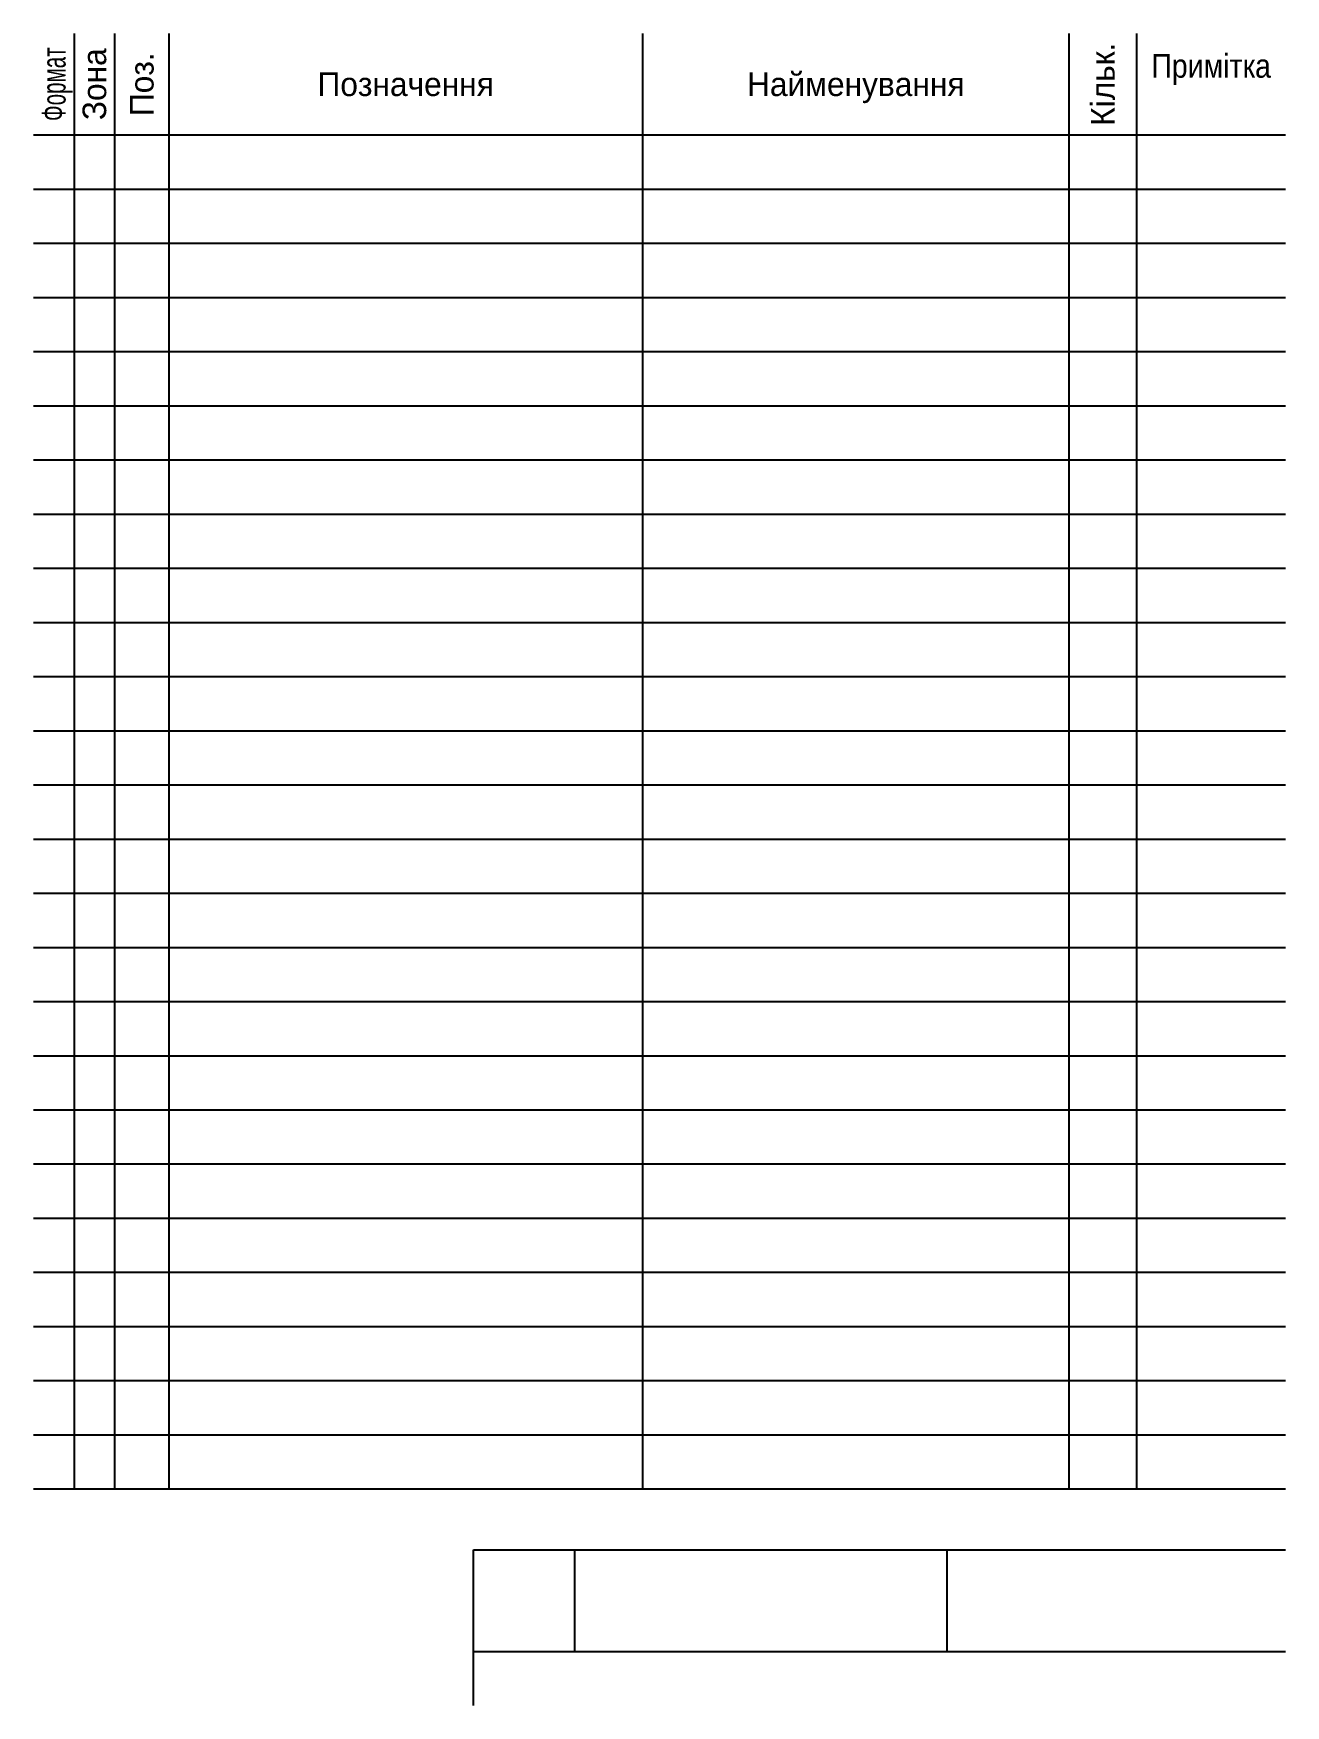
# Model space of a CAD drawing. Header units: millimetres. Extents: x 230 to 415, y 45 to 292.
import ezdxf
from ezdxf.enums import TextEntityAlignment as Align

# ---------------------------------------------------------------- set-up
doc = ezdxf.new("R2010")
doc.units = ezdxf.units.MM
doc.styles.add('T', font='es_win.shx', dxfattribs={"bigfont": 'my_b_f.shx'})

msp = doc.modelspace()

# ---------------------------------------------------------------- linework, layer by layer
at = {"color": 1}
for p, q in [((236, 292), (236, 77)), ((242, 292), (242, 77)), ((250, 292), (250, 77)), ((320, 292), (320, 77)), ((383, 292), (383, 77)), ((393, 292), (393, 77)), ((230, 277), (415, 277))]:
    msp.add_line(p, q, dxfattribs=at)
for p, q in [((230, 269), (415, 269)), ((230, 261), (415, 261)), ((230, 253), (415, 253)), ((230, 245), (415, 245)), ((230, 237), (415, 237)), ((230, 229), (415, 229)), ((230, 221), (415, 221)), ((230, 213), (415, 213)), ((230, 205), (415, 205)), ((230, 197), (415, 197)), ((230, 189), (415, 189)), ((230, 181), (415, 181)), ((230, 173), (415, 173)), ((230, 165), (415, 165)), ((230, 157), (415, 157)), ((230, 149), (415, 149)), ((230, 141), (415, 141)), ((230, 133), (415, 133)), ((230, 125), (415, 125)), ((230, 117), (415, 117)), ((230, 109), (415, 109)), ((230, 101), (415, 101)), ((230, 93), (415, 93)), ((230, 85), (415, 85)), ((230, 77), (415, 77)), ((230, 77), (415, 77))]:
    msp.add_line(p, q)
at = {"color": 1, "linetype": 'ByBlock'}
for p, q in [((295, 68), (415, 68)), ((295, 45), (295, 68)), ((310, 53), (310, 68)), ((365, 53), (365, 68)), ((295, 53), (415, 53))]:
    msp.add_line(p, q, dxfattribs=at)

# ---------------------------------------------------------------- texts
at = {"color": 54, "style": 'T', "width": 0.65}
msp.add_text('Формат', height=3.5, rotation=90, dxfattribs=at).set_placement((233, 284.5), align=Align.MIDDLE_CENTER)
at = {"color": 54, "style": 'T'}
for s, p in [('Зона', (239, 284.5)), ('Кільк.', (388, 284.5)), ('Поз.', (246, 284.5))]:
    msp.add_text(s, height=3.5, rotation=90, dxfattribs=at).set_placement(p, align=Align.MIDDLE_CENTER)
at = {"color": 54, "style": 'T', "width": 0.9}
msp.add_text('Примітка', height=3.5, dxfattribs=at).set_placement((404, 287.21), align=Align.MIDDLE_CENTER)
at = {"color": 54, "style": 'T'}
for s, p in [('Найменування', (351.5, 284.5)), ('Позначення', (285, 284.5))]:
    msp.add_text(s, height=3.5, dxfattribs=at).set_placement(p, align=Align.MIDDLE_CENTER)

doc.saveas('drawing.dxf')
